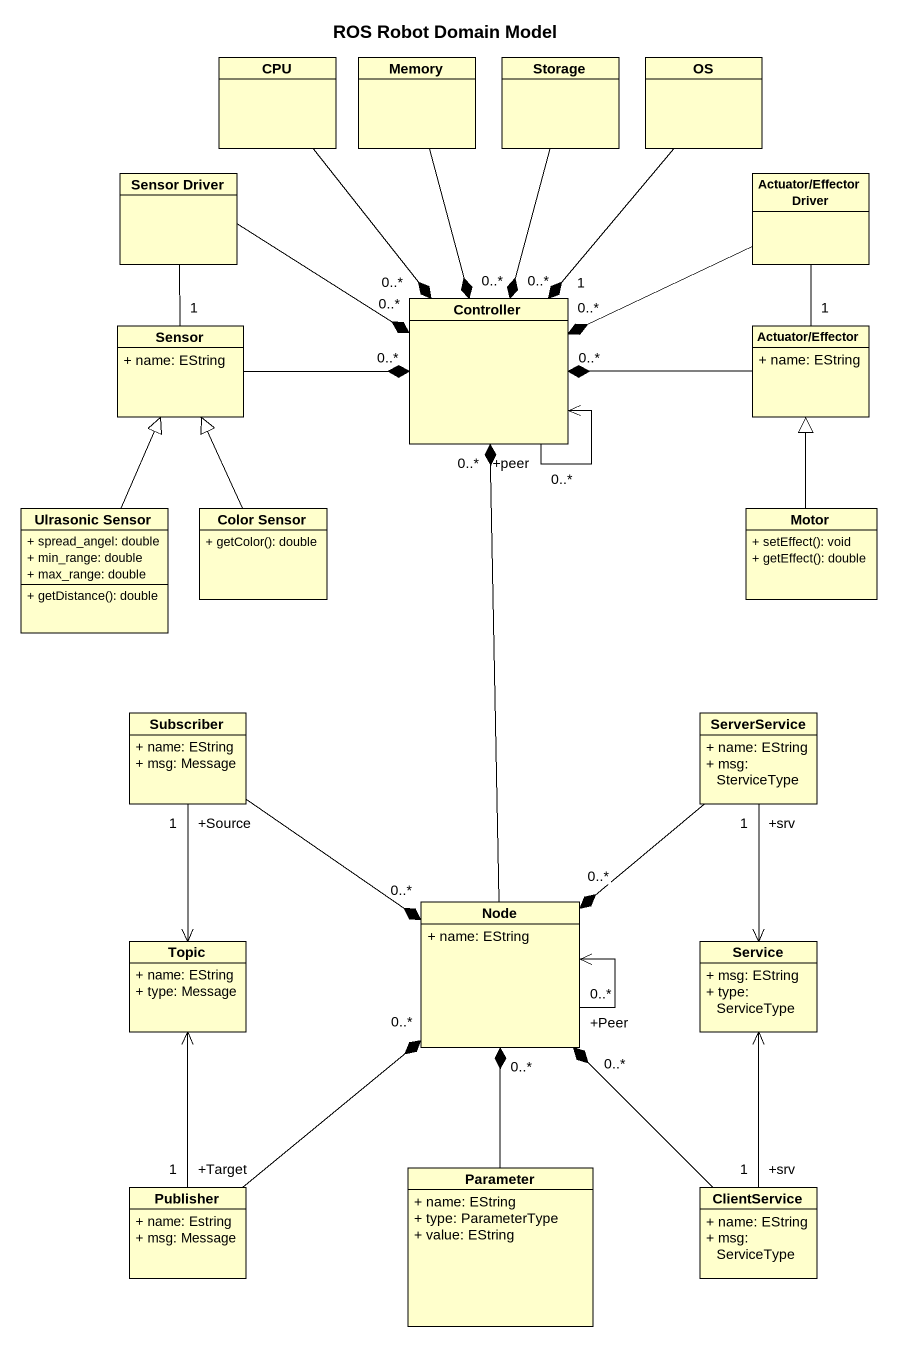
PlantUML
@startuml
title ROS Robot Domain Model
hide circle
hide empty members
skinparam classAttributeIconSize 0
class CPU
class Memory
class "Storage" as Storage_
class OS
class "Sensor Driver" as Sensor_Driver
class "Actuator/Effector Driver" as Actuator_Effector_Driver
class Sensor {
  + name: EString
}
class Controller
class "Actuator/Effector" as Actuator_Effector {
  + name: EString
}
class "Ulrasonic Sensor" as Ulrasonic_Sensor {
  + spread_angel: double
  + min_range: double
  + max_range: double
  + getDistance(): double
}
class "Color Sensor" as Color_Sensor {
  + getColor(): double
}
class Motor {
  + setEffect(): void
  + getEffect(): double
}
class Subscriber {
  + name: EString
  + msg: Message
}
class ServerService {
  + name: EString
  + msg: SterviceType
}
class "Node" as Node_ {
  + name: EString
}
class Topic {
  + name: EString
  + type: Message
}
class Service {
  + msg: EString
  + type: ServiceType
}
class Publisher {
  + name: Estring
  + msg: Message
}
class Parameter {
  + name: EString
  + type: ParameterType
  + value: EString
}
class ClientService {
  + name: EString
  + msg: ServiceType
}
CPU --* "0..*" Controller
Memory --* "0..*" Controller
Storage_ --* "0..*" Controller
OS --* "1" Controller
Sensor_Driver -- "1" Sensor
Sensor_Driver -right-* "0..*" Controller
Actuator_Effector_Driver -left-* "0..*" Controller
Actuator_Effector_Driver -- "1" Actuator_Effector
Sensor -right-* "0..*" Controller
Controller "+peer\n0..*" --> Controller
Actuator_Effector -left-* "0..*" Controller
Ulrasonic_Sensor -up-|> Sensor
Color_Sensor -up-|> Sensor
Motor -up-|> Actuator_Effector
Subscriber --* "0..*" Node_
Subscriber "+Source\n1" --> Topic
ServerService --* "0..*" Node_
ServerService "+srv\n1" --> Service
Node_ -up-* "0..*" Controller
Node_ "+Peer\n0..*" --> Node_
Publisher -up-* "0..*" Node_
Publisher "+Target\n1" -up-> Topic
Parameter -up-* "0..*" Node_
ClientService -up-* "0..*" Node_
ClientService "+srv\n1" -up-> Service
@enduml
